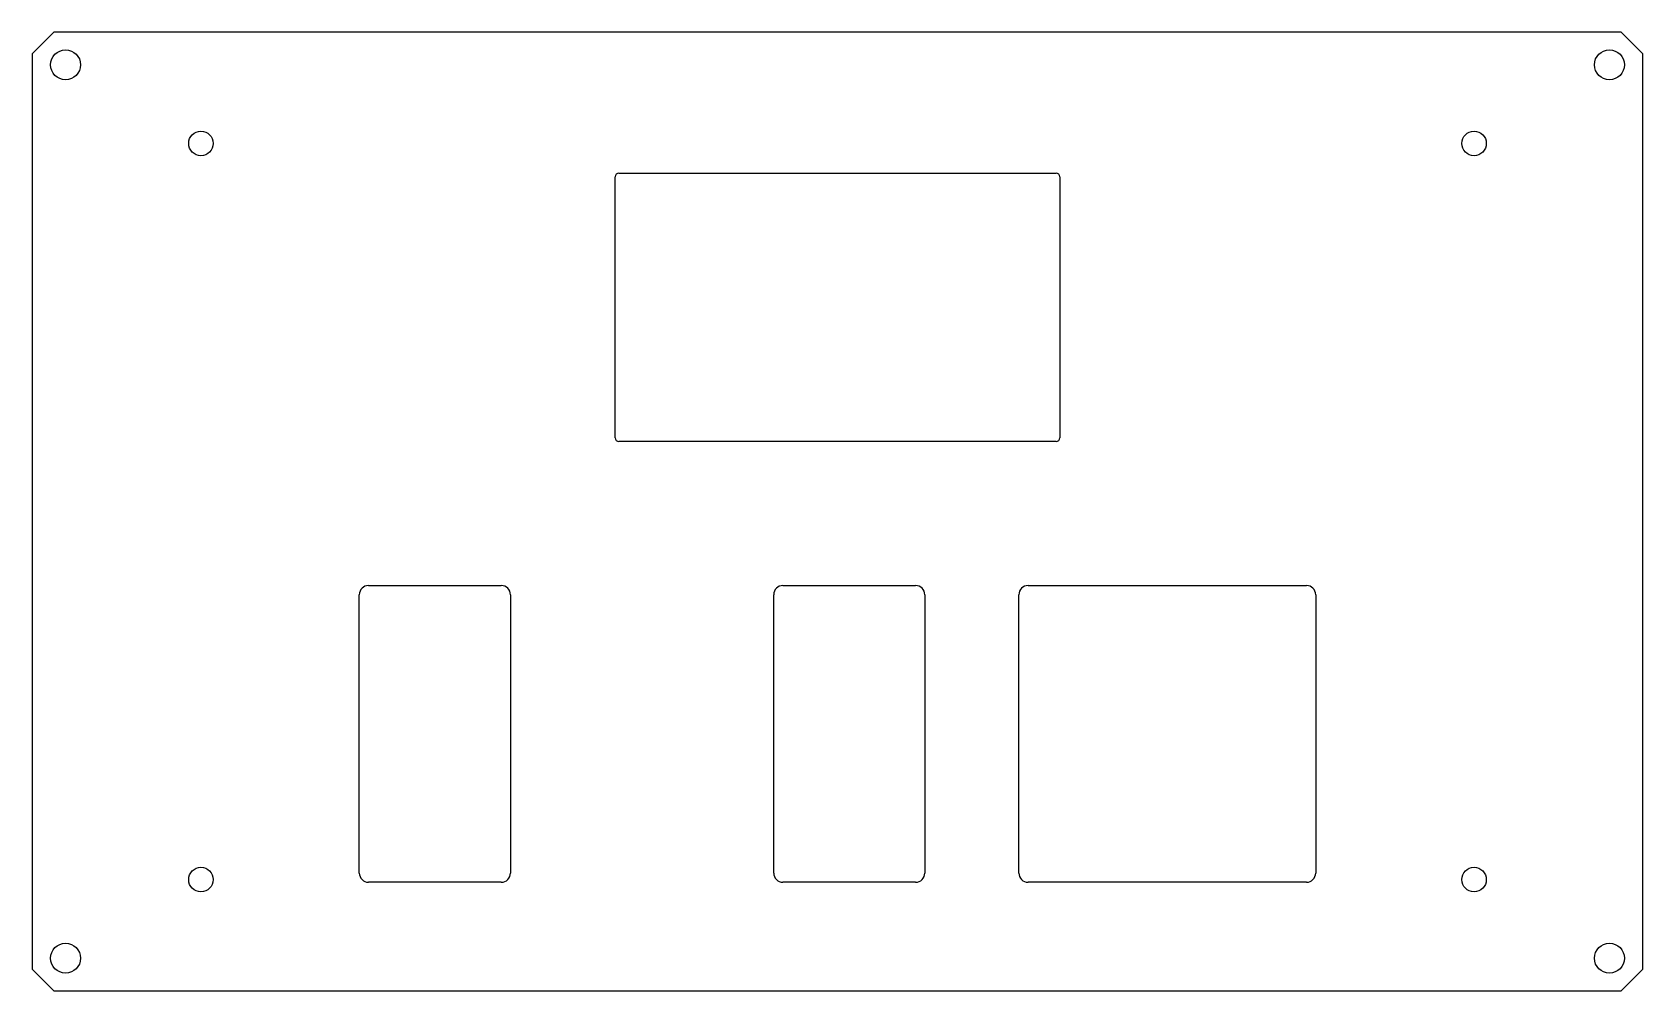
# Model space of a CAD drawing. Extents: x 0 to 210, y 0 to 125.
import ezdxf

# ---------------------------------------------------------------- set-up
doc = ezdxf.new("R2010")
doc.units = 0
doc.header["$MEASUREMENT"] = 0
doc.layers.get('0').update_dxf_attribs({"linetype": 'CONTINUOUS'})
doc.layers.add('Visibile (ISO)', color=7, linetype='CONTINUOUS', lineweight=25)

msp = doc.modelspace()

# ---------------------------------------------------------------- linework, layer by layer
msp.add_lwpolyline([(2.8, 125), (0, 122.2), (0, 2.8), (2.8, 0), (207.2, 0), (210, 2.8), (210, 122.2), (207.2, 125)], close=True)
for centre in [(4.35, 120.75), (205.65, 120.75), (4.35, 4.25), (205.65, 4.25)]:
    msp.add_circle(centre, 1.95)
at = {"layer": 'Visibile (ISO)'}
for p, q in [((76, 72.125), (76, 106.125)), ((76.5, 106.625), (133.5, 106.625)), ((134, 106.125), (134, 72.125)), ((133.5, 71.625), (76.5, 71.625)), ((43.85, 52.85), (61.15, 52.85)), ((97.878, 52.85), (115.178, 52.85)), ((129.85, 52.85), (166.15, 52.85)), ((42.65, 15.35), (42.65, 51.65)), ((62.35, 51.65), (62.35, 15.35)), ((96.678, 15.35), (96.678, 51.65)), ((116.378, 51.65), (116.378, 15.35)), ((128.65, 15.35), (128.65, 51.65)), ((167.35, 51.65), (167.35, 15.35)), ((61.15, 14.15), (43.85, 14.15)), ((115.178, 14.15), (97.878, 14.15)), ((166.15, 14.15), (129.85, 14.15))]:
    msp.add_line(p, q, dxfattribs=at)
for centre in [(22, 110.5), (188, 110.5), (22, 14.5), (188, 14.5)]:
    msp.add_circle(centre, 1.6, dxfattribs=at)
for centre, radius, start, end in [((76.5, 106.125), 0.5, 90, 180), ((133.5, 106.125), 0.5, 0, 90), ((76.5, 72.125), 0.5, 180, 270), ((133.5, 72.125), 0.5, 270, 0), ((43.85, 51.65), 1.2, 90, 180), ((61.15, 51.65), 1.2, 0, 90), ((97.878, 51.65), 1.2, 90, 180), ((115.178, 51.65), 1.2, 0, 90), ((129.85, 51.65), 1.2, 90, 180), ((166.15, 51.65), 1.2, 0, 90), ((43.85, 15.35), 1.2, 180, 270), ((61.15, 15.35), 1.2, 270, 0), ((97.878, 15.35), 1.2, 180, 270), ((115.178, 15.35), 1.2, 270, 0), ((129.85, 15.35), 1.2, 180, 270), ((166.15, 15.35), 1.2, 270, 0)]:
    msp.add_arc(centre, radius, start, end, dxfattribs=at)

doc.saveas('drawing.dxf')
